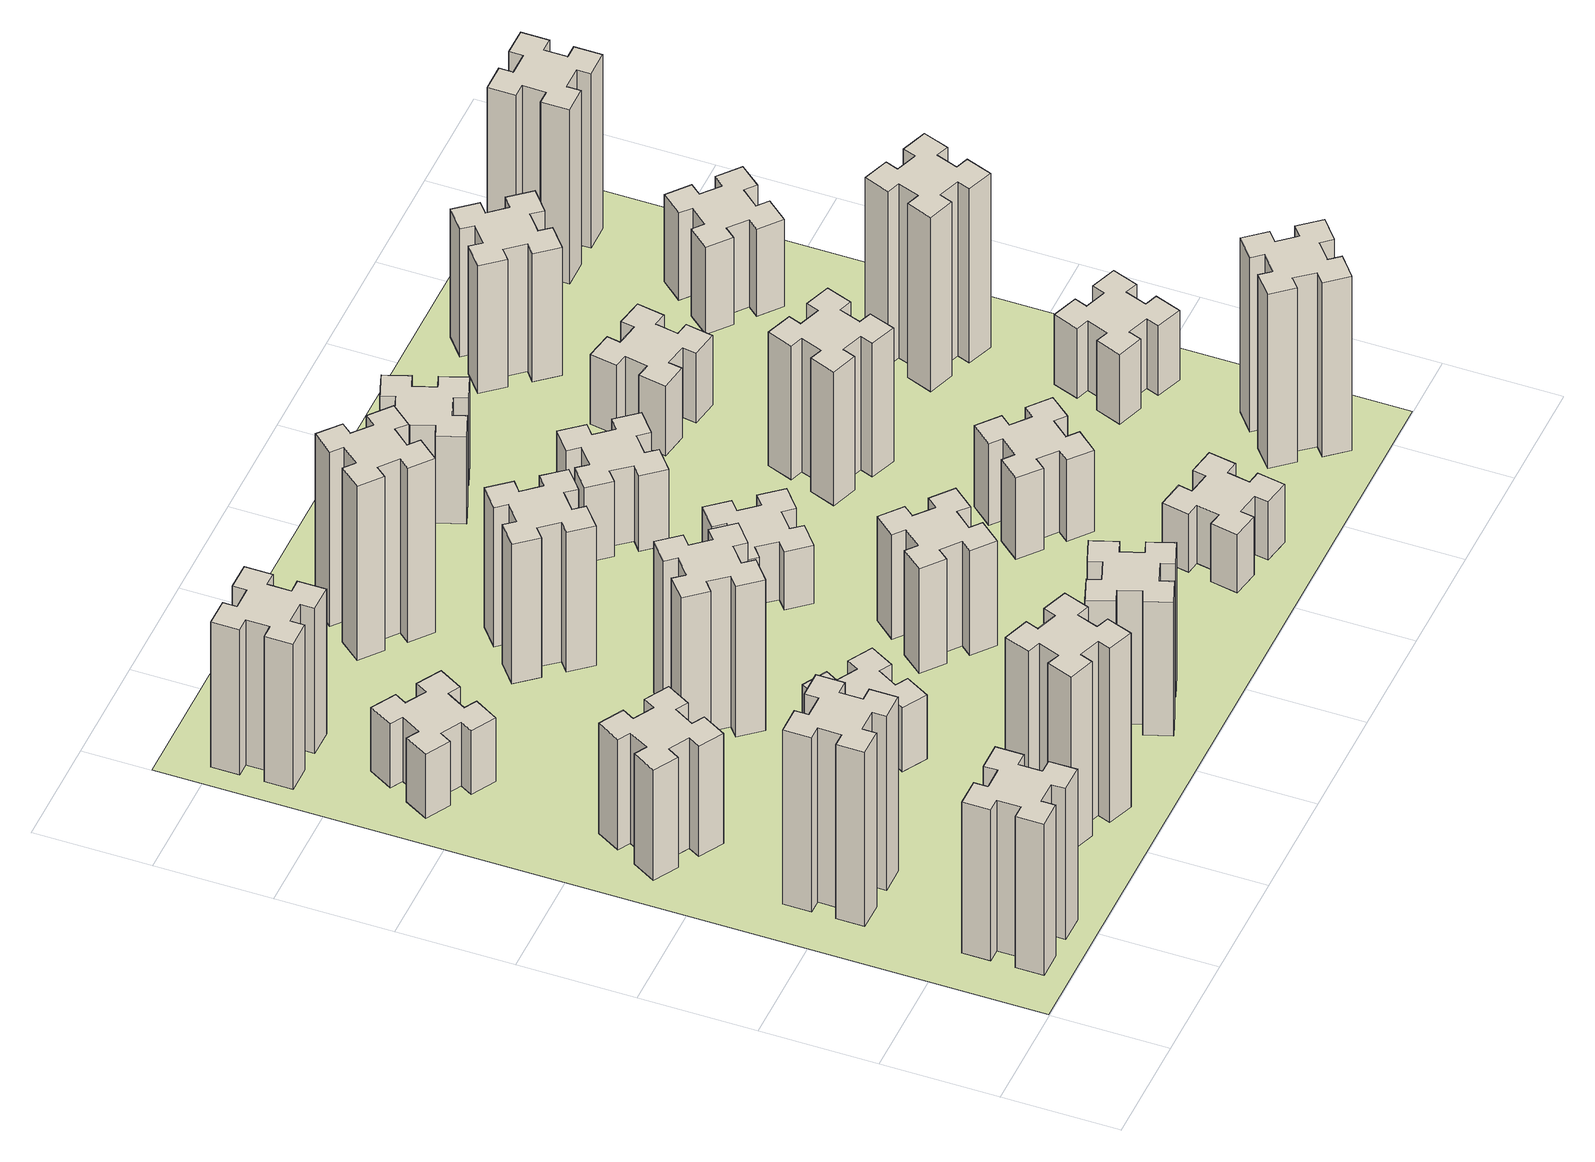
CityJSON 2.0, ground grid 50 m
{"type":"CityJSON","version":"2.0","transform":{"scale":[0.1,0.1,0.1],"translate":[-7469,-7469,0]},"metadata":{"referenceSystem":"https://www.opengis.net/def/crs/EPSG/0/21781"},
"CityObjects":{
"building1":{"type":"Building","attributes":{"class":"1000","function":"1000","usage":"1000","yearOfConstruction":2016,"roofType":"1000","measuredHeight":78,"storeysAboveGround":30,"storeysBelowGround":0},"geometry":[{"type":"Solid","lod":"1","boundaries":[[[[0,1,2,3,4,5,6,7,8,9,10,11,12,13,14,15,16,17,18,19]],[[17,16,20,21]],[[16,15,22,20]],[[15,14,23,22]],[[14,13,24,23]],[[13,12,25,24]],[[12,11,26,25]],[[11,10,27,26]],[[10,9,28,27]],[[9,8,29,28]],[[8,7,30,29]],[[7,6,31,30]],[[6,5,32,31]],[[5,4,33,32]],[[4,3,34,33]],[[3,2,35,34]],[[2,1,36,35]],[[1,0,37,36]],[[0,19,38,37]],[[19,18,39,38]],[[18,17,21,39]],[[24,25,26,27,28,29,30,31,32,33,34,35,36,37,38,39,21,20,22,23]]]]}]},
"building2":{"type":"Building","attributes":{"class":"1000","function":"1000","usage":"1000","yearOfConstruction":2016,"roofType":"1000","measuredHeight":90,"storeysAboveGround":30,"storeysBelowGround":0},"geometry":[{"type":"Solid","lod":"1","boundaries":[[[[40,41,42,43,44,45,46,47,48,49,50,51,52,53,54,55,56,57,58,59]],[[57,56,60,61]],[[56,55,62,60]],[[55,54,63,62]],[[54,53,64,63]],[[53,52,65,64]],[[52,51,66,65]],[[51,50,67,66]],[[50,49,68,67]],[[49,48,69,68]],[[48,47,70,69]],[[47,46,71,70]],[[46,45,72,71]],[[45,44,73,72]],[[44,43,74,73]],[[43,42,75,74]],[[42,41,76,75]],[[41,40,77,76]],[[40,59,78,77]],[[59,58,79,78]],[[58,57,61,79]],[[64,65,66,67,68,69,70,71,72,73,74,75,76,77,78,79,61,60,62,63]]]]}]},
"building3":{"type":"Building","attributes":{"class":"1000","function":"1000","usage":"1000","yearOfConstruction":2016,"roofType":"1000","measuredHeight":57,"storeysAboveGround":30,"storeysBelowGround":0},"geometry":[{"type":"Solid","lod":"1","boundaries":[[[[80,81,82,83,84,85,86,87,88,89,90,91,92,93,94,95,96,97,98,99]],[[97,96,100,101]],[[96,95,102,100]],[[95,94,103,102]],[[94,93,104,103]],[[93,92,105,104]],[[92,91,106,105]],[[91,90,107,106]],[[90,89,108,107]],[[89,88,109,108]],[[88,87,110,109]],[[87,86,111,110]],[[86,85,112,111]],[[85,84,113,112]],[[84,83,114,113]],[[83,82,115,114]],[[82,81,116,115]],[[81,80,117,116]],[[80,99,118,117]],[[99,98,119,118]],[[98,97,101,119]],[[104,105,106,107,108,109,110,111,112,113,114,115,116,117,118,119,101,100,102,103]]]]}]},
"building4":{"type":"Building","attributes":{"class":"1000","function":"1000","usage":"1000","yearOfConstruction":2016,"roofType":"1000","measuredHeight":33,"storeysAboveGround":30,"storeysBelowGround":0},"geometry":[{"type":"Solid","lod":"1","boundaries":[[[[120,121,122,123,124,125,126,127,128,129,130,131,132,133,134,135,136,137,138,139]],[[137,136,140,141]],[[136,135,142,140]],[[135,134,143,142]],[[134,133,144,143]],[[133,132,145,144]],[[132,131,146,145]],[[131,130,147,146]],[[130,129,148,147]],[[129,128,149,148]],[[128,127,150,149]],[[127,126,151,150]],[[126,125,152,151]],[[125,124,153,152]],[[124,123,154,153]],[[123,122,155,154]],[[122,121,156,155]],[[121,120,157,156]],[[120,139,158,157]],[[139,138,159,158]],[[138,137,141,159]],[[144,145,146,147,148,149,150,151,152,153,154,155,156,157,158,159,141,140,142,143]]]]}]},
"building5":{"type":"Building","attributes":{"class":"1000","function":"1000","usage":"1000","yearOfConstruction":2016,"roofType":"1000","measuredHeight":90,"storeysAboveGround":30,"storeysBelowGround":0},"geometry":[{"type":"Solid","lod":"1","boundaries":[[[[160,161,162,163,164,165,166,167,168,169,170,171,172,173,174,175,176,177,178,179]],[[177,176,180,181]],[[176,175,182,180]],[[175,174,183,182]],[[174,173,184,183]],[[173,172,185,184]],[[172,171,186,185]],[[171,170,187,186]],[[170,169,188,187]],[[169,168,189,188]],[[168,167,190,189]],[[167,166,191,190]],[[166,165,192,191]],[[165,164,193,192]],[[164,163,194,193]],[[163,162,195,194]],[[162,161,196,195]],[[161,160,197,196]],[[160,179,198,197]],[[179,178,199,198]],[[178,177,181,199]],[[184,185,186,187,188,189,190,191,192,193,194,195,196,197,198,199,181,180,182,183]]]]}]},
"building6":{"type":"Building","attributes":{"class":"1000","function":"1000","usage":"1000","yearOfConstruction":2016,"roofType":"1000","measuredHeight":75,"storeysAboveGround":30,"storeysBelowGround":0},"geometry":[{"type":"Solid","lod":"1","boundaries":[[[[200,201,202,203,204,205,206,207,208,209,210,211,212,213,214,215,216,217,218,219]],[[217,216,220,221]],[[216,215,222,220]],[[215,214,223,222]],[[214,213,224,223]],[[213,212,225,224]],[[212,211,226,225]],[[211,210,227,226]],[[210,209,228,227]],[[209,208,229,228]],[[208,207,230,229]],[[207,206,231,230]],[[206,205,232,231]],[[205,204,233,232]],[[204,203,234,233]],[[203,202,235,234]],[[202,201,236,235]],[[201,200,237,236]],[[200,219,238,237]],[[219,218,239,238]],[[218,217,221,239]],[[224,225,226,227,228,229,230,231,232,233,234,235,236,237,238,239,221,220,222,223]]]]}]},
"building7":{"type":"Building","attributes":{"class":"1000","function":"1000","usage":"1000","yearOfConstruction":2016,"roofType":"1000","measuredHeight":33,"storeysAboveGround":30,"storeysBelowGround":0},"geometry":[{"type":"Solid","lod":"1","boundaries":[[[[240,241,242,243,244,245,246,247,248,249,250,251,252,253,254,255,256,257,258,259]],[[257,256,260,261]],[[256,255,262,260]],[[255,254,263,262]],[[254,253,264,263]],[[253,252,265,264]],[[252,251,266,265]],[[251,250,267,266]],[[250,249,268,267]],[[249,248,269,268]],[[248,247,270,269]],[[247,246,271,270]],[[246,245,272,271]],[[245,244,273,272]],[[244,243,274,273]],[[243,242,275,274]],[[242,241,276,275]],[[241,240,277,276]],[[240,259,278,277]],[[259,258,279,278]],[[258,257,261,279]],[[264,265,266,267,268,269,270,271,272,273,274,275,276,277,278,279,261,260,262,263]]]]}]},
"building8":{"type":"Building","attributes":{"class":"1000","function":"1000","usage":"1000","yearOfConstruction":2016,"roofType":"1000","measuredHeight":78,"storeysAboveGround":30,"storeysBelowGround":0},"geometry":[{"type":"Solid","lod":"1","boundaries":[[[[280,281,282,283,284,285,286,287,288,289,290,291,292,293,294,295,296,297,298,299]],[[297,296,300,301]],[[296,295,302,300]],[[295,294,303,302]],[[294,293,304,303]],[[293,292,305,304]],[[292,291,306,305]],[[291,290,307,306]],[[290,289,308,307]],[[289,288,309,308]],[[288,287,310,309]],[[287,286,311,310]],[[286,285,312,311]],[[285,284,313,312]],[[284,283,314,313]],[[283,282,315,314]],[[282,281,316,315]],[[281,280,317,316]],[[280,299,318,317]],[[299,298,319,318]],[[298,297,301,319]],[[304,305,306,307,308,309,310,311,312,313,314,315,316,317,318,319,301,300,302,303]]]]}]},
"building9":{"type":"Building","attributes":{"class":"1000","function":"1000","usage":"1000","yearOfConstruction":2016,"roofType":"1000","measuredHeight":69,"storeysAboveGround":30,"storeysBelowGround":0},"geometry":[{"type":"Solid","lod":"1","boundaries":[[[[320,321,322,323,324,325,326,327,328,329,330,331,332,333,334,335,336,337,338,339]],[[337,336,340,341]],[[336,335,342,340]],[[335,334,343,342]],[[334,333,344,343]],[[333,332,345,344]],[[332,331,346,345]],[[331,330,347,346]],[[330,329,348,347]],[[329,328,349,348]],[[328,327,350,349]],[[327,326,351,350]],[[326,325,352,351]],[[325,324,353,352]],[[324,323,354,353]],[[323,322,355,354]],[[322,321,356,355]],[[321,320,357,356]],[[320,339,358,357]],[[339,338,359,358]],[[338,337,341,359]],[[344,345,346,347,348,349,350,351,352,353,354,355,356,357,358,359,341,340,342,343]]]]}]},
"building10":{"type":"Building","attributes":{"class":"1000","function":"1000","usage":"1000","yearOfConstruction":2016,"roofType":"1000","measuredHeight":72,"storeysAboveGround":30,"storeysBelowGround":0},"geometry":[{"type":"Solid","lod":"1","boundaries":[[[[360,361,362,363,364,365,366,367,368,369,370,371,372,373,374,375,376,377,378,379]],[[377,376,380,381]],[[376,375,382,380]],[[375,374,383,382]],[[374,373,384,383]],[[373,372,385,384]],[[372,371,386,385]],[[371,370,387,386]],[[370,369,388,387]],[[369,368,389,388]],[[368,367,390,389]],[[367,366,391,390]],[[366,365,392,391]],[[365,364,393,392]],[[364,363,394,393]],[[363,362,395,394]],[[362,361,396,395]],[[361,360,397,396]],[[360,379,398,397]],[[379,378,399,398]],[[378,377,381,399]],[[384,385,386,387,388,389,390,391,392,393,394,395,396,397,398,399,381,380,382,383]]]]}]},
"building11":{"type":"Building","attributes":{"class":"1000","function":"1000","usage":"1000","yearOfConstruction":2016,"roofType":"1000","measuredHeight":90,"storeysAboveGround":30,"storeysBelowGround":0},"geometry":[{"type":"Solid","lod":"1","boundaries":[[[[400,401,402,403,404,405,406,407,408,409,410,411,412,413,414,415,416,417,418,419]],[[417,416,420,421]],[[416,415,422,420]],[[415,414,423,422]],[[414,413,424,423]],[[413,412,425,424]],[[412,411,426,425]],[[411,410,427,426]],[[410,409,428,427]],[[409,408,429,428]],[[408,407,430,429]],[[407,406,431,430]],[[406,405,432,431]],[[405,404,433,432]],[[404,403,434,433]],[[403,402,435,434]],[[402,401,436,435]],[[401,400,437,436]],[[400,419,438,437]],[[419,418,439,438]],[[418,417,421,439]],[[424,425,426,427,428,429,430,431,432,433,434,435,436,437,438,439,421,420,422,423]]]]}]},
"building12":{"type":"Building","attributes":{"class":"1000","function":"1000","usage":"1000","yearOfConstruction":2016,"roofType":"1000","measuredHeight":54,"storeysAboveGround":30,"storeysBelowGround":0},"geometry":[{"type":"Solid","lod":"1","boundaries":[[[[440,441,442,443,444,445,446,447,448,449,450,451,452,453,454,455,456,457,458,459]],[[457,456,460,461]],[[456,455,462,460]],[[455,454,463,462]],[[454,453,464,463]],[[453,452,465,464]],[[452,451,466,465]],[[451,450,467,466]],[[450,449,468,467]],[[449,448,469,468]],[[448,447,470,469]],[[447,446,471,470]],[[446,445,472,471]],[[445,444,473,472]],[[444,443,474,473]],[[443,442,475,474]],[[442,441,476,475]],[[441,440,477,476]],[[440,459,478,477]],[[459,458,479,478]],[[458,457,461,479]],[[464,465,466,467,468,469,470,471,472,473,474,475,476,477,478,479,461,460,462,463]]]]}]},
"building13":{"type":"Building","attributes":{"class":"1000","function":"1000","usage":"1000","yearOfConstruction":2016,"roofType":"1000","measuredHeight":30,"storeysAboveGround":30,"storeysBelowGround":0},"geometry":[{"type":"Solid","lod":"1","boundaries":[[[[480,481,482,483,484,485,486,487,488,489,490,491,492,493,494,495,496,497,498,499]],[[497,496,500,501]],[[496,495,502,500]],[[495,494,503,502]],[[494,493,504,503]],[[493,492,505,504]],[[492,491,506,505]],[[491,490,507,506]],[[490,489,508,507]],[[489,488,509,508]],[[488,487,510,509]],[[487,486,511,510]],[[486,485,512,511]],[[485,484,513,512]],[[484,483,514,513]],[[483,482,515,514]],[[482,481,516,515]],[[481,480,517,516]],[[480,499,518,517]],[[499,498,519,518]],[[498,497,501,519]],[[504,505,506,507,508,509,510,511,512,513,514,515,516,517,518,519,501,500,502,503]]]]}]},
"building14":{"type":"Building","attributes":{"class":"1000","function":"1000","usage":"1000","yearOfConstruction":2016,"roofType":"1000","measuredHeight":39,"storeysAboveGround":30,"storeysBelowGround":0},"geometry":[{"type":"Solid","lod":"1","boundaries":[[[[520,521,522,523,524,525,526,527,528,529,530,531,532,533,534,535,536,537,538,539]],[[537,536,540,541]],[[536,535,542,540]],[[535,534,543,542]],[[534,533,544,543]],[[533,532,545,544]],[[532,531,546,545]],[[531,530,547,546]],[[530,529,548,547]],[[529,528,549,548]],[[528,527,550,549]],[[527,526,551,550]],[[526,525,552,551]],[[525,524,553,552]],[[524,523,554,553]],[[523,522,555,554]],[[522,521,556,555]],[[521,520,557,556]],[[520,539,558,557]],[[539,538,559,558]],[[538,537,541,559]],[[544,545,546,547,548,549,550,551,552,553,554,555,556,557,558,559,541,540,542,543]]]]}]},
"building15":{"type":"Building","attributes":{"class":"1000","function":"1000","usage":"1000","yearOfConstruction":2016,"roofType":"1000","measuredHeight":30,"storeysAboveGround":30,"storeysBelowGround":0},"geometry":[{"type":"Solid","lod":"1","boundaries":[[[[560,561,562,563,564,565,566,567,568,569,570,571,572,573,574,575,576,577,578,579]],[[577,576,580,581]],[[576,575,582,580]],[[575,574,583,582]],[[574,573,584,583]],[[573,572,585,584]],[[572,571,586,585]],[[571,570,587,586]],[[570,569,588,587]],[[569,568,589,588]],[[568,567,590,589]],[[567,566,591,590]],[[566,565,592,591]],[[565,564,593,592]],[[564,563,594,593]],[[563,562,595,594]],[[562,561,596,595]],[[561,560,597,596]],[[560,579,598,597]],[[579,578,599,598]],[[578,577,581,599]],[[584,585,586,587,588,589,590,591,592,593,594,595,596,597,598,599,581,580,582,583]]]]}]},
"building16":{"type":"Building","attributes":{"class":"1000","function":"1000","usage":"1000","yearOfConstruction":2016,"roofType":"1000","measuredHeight":45,"storeysAboveGround":30,"storeysBelowGround":0},"geometry":[{"type":"Solid","lod":"1","boundaries":[[[[600,601,602,603,604,605,606,607,608,609,610,611,612,613,614,615,616,617,618,619]],[[617,616,620,621]],[[616,615,622,620]],[[615,614,623,622]],[[614,613,624,623]],[[613,612,625,624]],[[612,611,626,625]],[[611,610,627,626]],[[610,609,628,627]],[[609,608,629,628]],[[608,607,630,629]],[[607,606,631,630]],[[606,605,632,631]],[[605,604,633,632]],[[604,603,634,633]],[[603,602,635,634]],[[602,601,636,635]],[[601,600,637,636]],[[600,619,638,637]],[[619,618,639,638]],[[618,617,621,639]],[[624,625,626,627,628,629,630,631,632,633,634,635,636,637,638,639,621,620,622,623]]]]}]},
"building17":{"type":"Building","attributes":{"class":"1000","function":"1000","usage":"1000","yearOfConstruction":2016,"roofType":"1000","measuredHeight":42,"storeysAboveGround":30,"storeysBelowGround":0},"geometry":[{"type":"Solid","lod":"1","boundaries":[[[[640,641,642,643,644,645,646,647,648,649,650,651,652,653,654,655,656,657,658,659]],[[657,656,660,661]],[[656,655,662,660]],[[655,654,663,662]],[[654,653,664,663]],[[653,652,665,664]],[[652,651,666,665]],[[651,650,667,666]],[[650,649,668,667]],[[649,648,669,668]],[[648,647,670,669]],[[647,646,671,670]],[[646,645,672,671]],[[645,644,673,672]],[[644,643,674,673]],[[643,642,675,674]],[[642,641,676,675]],[[641,640,677,676]],[[640,659,678,677]],[[659,658,679,678]],[[658,657,661,679]],[[664,665,666,667,668,669,670,671,672,673,674,675,676,677,678,679,661,660,662,663]]]]}]},
"building18":{"type":"Building","attributes":{"class":"1000","function":"1000","usage":"1000","yearOfConstruction":2016,"roofType":"1000","measuredHeight":69,"storeysAboveGround":30,"storeysBelowGround":0},"geometry":[{"type":"Solid","lod":"1","boundaries":[[[[680,681,682,683,684,685,686,687,688,689,690,691,692,693,694,695,696,697,698,699]],[[697,696,700,701]],[[696,695,702,700]],[[695,694,703,702]],[[694,693,704,703]],[[693,692,705,704]],[[692,691,706,705]],[[691,690,707,706]],[[690,689,708,707]],[[689,688,709,708]],[[688,687,710,709]],[[687,686,711,710]],[[686,685,712,711]],[[685,684,713,712]],[[684,683,714,713]],[[683,682,715,714]],[[682,681,716,715]],[[681,680,717,716]],[[680,699,718,717]],[[699,698,719,718]],[[698,697,701,719]],[[704,705,706,707,708,709,710,711,712,713,714,715,716,717,718,719,701,700,702,703]]]]}]},
"building19":{"type":"Building","attributes":{"class":"1000","function":"1000","usage":"1000","yearOfConstruction":2016,"roofType":"1000","measuredHeight":36,"storeysAboveGround":30,"storeysBelowGround":0},"geometry":[{"type":"Solid","lod":"1","boundaries":[[[[720,721,722,723,724,725,726,727,728,729,730,731,732,733,734,735,736,737,738,739]],[[737,736,740,741]],[[736,735,742,740]],[[735,734,743,742]],[[734,733,744,743]],[[733,732,745,744]],[[732,731,746,745]],[[731,730,747,746]],[[730,729,748,747]],[[729,728,749,748]],[[728,727,750,749]],[[727,726,751,750]],[[726,725,752,751]],[[725,724,753,752]],[[724,723,754,753]],[[723,722,755,754]],[[722,721,756,755]],[[721,720,757,756]],[[720,739,758,757]],[[739,738,759,758]],[[738,737,741,759]],[[744,745,746,747,748,749,750,751,752,753,754,755,756,757,758,759,741,740,742,743]]]]}]},
"building20":{"type":"Building","attributes":{"class":"1000","function":"1000","usage":"1000","yearOfConstruction":2016,"roofType":"1000","measuredHeight":90,"storeysAboveGround":30,"storeysBelowGround":0},"geometry":[{"type":"Solid","lod":"1","boundaries":[[[[760,761,762,763,764,765,766,767,768,769,770,771,772,773,774,775,776,777,778,779]],[[777,776,780,781]],[[776,775,782,780]],[[775,774,783,782]],[[774,773,784,783]],[[773,772,785,784]],[[772,771,786,785]],[[771,770,787,786]],[[770,769,788,787]],[[769,768,789,788]],[[768,767,790,789]],[[767,766,791,790]],[[766,765,792,791]],[[765,764,793,792]],[[764,763,794,793]],[[763,762,795,794]],[[762,761,796,795]],[[761,760,797,796]],[[760,779,798,797]],[[779,778,799,798]],[[778,777,781,799]],[[784,785,786,787,788,789,790,791,792,793,794,795,796,797,798,799,781,780,782,783]]]]}]},
"building21":{"type":"Building","attributes":{"class":"1000","function":"1000","usage":"1000","yearOfConstruction":2016,"roofType":"1000","measuredHeight":66,"storeysAboveGround":30,"storeysBelowGround":0},"geometry":[{"type":"Solid","lod":"1","boundaries":[[[[800,801,802,803,804,805,806,807,808,809,810,811,812,813,814,815,816,817,818,819]],[[817,816,820,821]],[[816,815,822,820]],[[815,814,823,822]],[[814,813,824,823]],[[813,812,825,824]],[[812,811,826,825]],[[811,810,827,826]],[[810,809,828,827]],[[809,808,829,828]],[[808,807,830,829]],[[807,806,831,830]],[[806,805,832,831]],[[805,804,833,832]],[[804,803,834,833]],[[803,802,835,834]],[[802,801,836,835]],[[801,800,837,836]],[[800,819,838,837]],[[819,818,839,838]],[[818,817,821,839]],[[824,825,826,827,828,829,830,831,832,833,834,835,836,837,838,839,821,820,822,823]]]]}]},
"building22":{"type":"Building","attributes":{"class":"1000","function":"1000","usage":"1000","yearOfConstruction":2016,"roofType":"1000","measuredHeight":36,"storeysAboveGround":30,"storeysBelowGround":0},"geometry":[{"type":"Solid","lod":"1","boundaries":[[[[840,841,842,843,844,845,846,847,848,849,850,851,852,853,854,855,856,857,858,859]],[[857,856,860,861]],[[856,855,862,860]],[[855,854,863,862]],[[854,853,864,863]],[[853,852,865,864]],[[852,851,866,865]],[[851,850,867,866]],[[850,849,868,867]],[[849,848,869,868]],[[848,847,870,869]],[[847,846,871,870]],[[846,845,872,871]],[[845,844,873,872]],[[844,843,874,873]],[[843,842,875,874]],[[842,841,876,875]],[[841,840,877,876]],[[840,859,878,877]],[[859,858,879,878]],[[858,857,861,879]],[[864,865,866,867,868,869,870,871,872,873,874,875,876,877,878,879,861,860,862,863]]]]}]},
"building23":{"type":"Building","attributes":{"class":"1000","function":"1000","usage":"1000","yearOfConstruction":2016,"roofType":"1000","measuredHeight":90,"storeysAboveGround":30,"storeysBelowGround":0},"geometry":[{"type":"Solid","lod":"1","boundaries":[[[[880,881,882,883,884,885,886,887,888,889,890,891,892,893,894,895,896,897,898,899]],[[897,896,900,901]],[[896,895,902,900]],[[895,894,903,902]],[[894,893,904,903]],[[893,892,905,904]],[[892,891,906,905]],[[891,890,907,906]],[[890,889,908,907]],[[889,888,909,908]],[[888,887,910,909]],[[887,886,911,910]],[[886,885,912,911]],[[885,884,913,912]],[[884,883,914,913]],[[883,882,915,914]],[[882,881,916,915]],[[881,880,917,916]],[[880,899,918,917]],[[899,898,919,918]],[[898,897,901,919]],[[904,905,906,907,908,909,910,911,912,913,914,915,916,917,918,919,901,900,902,903]]]]}]},
"building24":{"type":"Building","attributes":{"class":"1000","function":"1000","usage":"1000","yearOfConstruction":2016,"roofType":"1000","measuredHeight":45,"storeysAboveGround":30,"storeysBelowGround":0},"geometry":[{"type":"Solid","lod":"1","boundaries":[[[[920,921,922,923,924,925,926,927,928,929,930,931,932,933,934,935,936,937,938,939]],[[937,936,940,941]],[[936,935,942,940]],[[935,934,943,942]],[[934,933,944,943]],[[933,932,945,944]],[[932,931,946,945]],[[931,930,947,946]],[[930,929,948,947]],[[929,928,949,948]],[[928,927,950,949]],[[927,926,951,950]],[[926,925,952,951]],[[925,924,953,952]],[[924,923,954,953]],[[923,922,955,954]],[[922,921,956,955]],[[921,920,957,956]],[[920,939,958,957]],[[939,938,959,958]],[[938,937,941,959]],[[944,945,946,947,948,949,950,951,952,953,954,955,956,957,958,959,941,940,942,943]]]]}]},
"building25":{"type":"Building","attributes":{"class":"1000","function":"1000","usage":"1000","yearOfConstruction":2016,"roofType":"1000","measuredHeight":90,"storeysAboveGround":30,"storeysBelowGround":0},"geometry":[{"type":"Solid","lod":"1","boundaries":[[[[960,961,962,963,964,965,966,967,968,969,970,971,972,973,974,975,976,977,978,979]],[[977,976,980,981]],[[976,975,982,980]],[[975,974,983,982]],[[974,973,984,983]],[[973,972,985,984]],[[972,971,986,985]],[[971,970,987,986]],[[970,969,988,987]],[[969,968,989,988]],[[968,967,990,989]],[[967,966,991,990]],[[966,965,992,991]],[[965,964,993,992]],[[964,963,994,993]],[[963,962,995,994]],[[962,961,996,995]],[[961,960,997,996]],[[960,979,998,997]],[[979,978,999,998]],[[978,977,981,999]],[[984,985,986,987,988,989,990,991,992,993,994,995,996,997,998,999,981,980,982,983]]]]}]},
"landuse1":{"type":"LandUse","attributes":{"name":"plot1","function":"1010"},"geometry":[{"type":"MultiSurface","lod":"1","boundaries":[[[1000,1001,1002,1003]]]}]}
},
"vertices":[
[265,325,0],[265,225,0],[205,225,0],[205,105,0],[325,105,0],[325,165,0],[425,165,0],[425,105,0],[545,105,0],[545,225,0],[485,225,0],[485,325,0],[545,325,0],[545,445,0],[425,445,0],[425,385,0],[325,385,0],[325,445,0],[205,445,0],[205,325,0],[325,385,780],[325,445,780],[425,385,780],[425,445,780],[545,445,780],[545,325,780],[485,325,780],[485,225,780],[545,225,780],[545,105,780],[425,105,780],[425,165,780],[325,165,780],[325,105,780],[205,105,780],[205,225,780],[265,225,780],[265,325,780],[205,325,780],[205,445,780],
[265,1065,0],[265,965,0],[205,965,0],[205,845,0],[325,845,0],[325,905,0],[425,905,0],[425,845,0],[545,845,0],[545,965,0],[485,965,0],[485,1065,0],[545,1065,0],[545,1185,0],[425,1185,0],[425,1125,0],[325,1125,0],[325,1185,0],[205,1185,0],[205,1065,0],[325,1125,900],[325,1185,900],[425,1125,900],[425,1185,900],[545,1185,900],[545,1065,900],[485,1065,900],[485,965,900],[545,965,900],[545,845,900],[425,845,900],[425,905,900],[325,905,900],[325,845,900],[205,845,900],[205,965,900],[265,965,900],[265,1065,900],[205,1065,900],[205,1185,900],
[474,1826,0],[387,1876,0],[417,1928,0],[313,1988,0],[253,1884,0],[305,1854,0],[255,1767,0],[203,1797,0],[143,1693,0],[247,1633,0],[277,1685,0],[364,1635,0],[334,1583,0],[438,1523,0],[498,1627,0],[446,1657,0],[496,1744,0],[548,1714,0],[608,1818,0],[504,1878,0],[496,1744,570],[548,1714,570],[446,1657,570],[498,1627,570],[438,1523,570],[334,1583,570],[364,1635,570],[277,1685,570],[247,1633,570],[143,1693,570],[203,1797,570],[255,1767,570],[305,1854,570],[253,1884,570],[313,1988,570],[417,1928,570],[387,1876,570],[474,1826,570],[504,1878,570],[608,1818,570],
[446,2597,0],[496,2684,0],[548,2654,0],[608,2758,0],[504,2818,0],[474,2766,0],[387,2816,0],[417,2868,0],[313,2928,0],[253,2824,0],[305,2794,0],[255,2707,0],[203,2737,0],[143,2633,0],[247,2573,0],[277,2625,0],[364,2575,0],[334,2523,0],[438,2463,0],[498,2567,0],[364,2575,330],[334,2523,330],[277,2625,330],[247,2573,330],[143,2633,330],[203,2737,330],[255,2707,330],[305,2794,330],[253,2824,330],[313,2928,330],[417,2868,330],[387,2816,330],[474,2766,330],[504,2818,330],[608,2758,330],[548,2654,330],[496,2684,330],[446,2597,330],[498,2567,330],[438,2463,330],
[1029,460,0],[995,366,0],[939,387,0],[897,274,0],[1010,233,0],[1031,289,0],[1125,255,0],[1104,199,0],[1217,157,0],[1258,270,0],[1202,291,0],[1236,385,0],[1292,364,0],[1333,477,0],[1220,518,0],[1200,462,0],[1106,496,0],[1127,552,0],[1014,593,0],[973,480,0],[1106,496,900],[1127,552,900],[1200,462,900],[1220,518,900],[1333,477,900],[1292,364,900],[1236,385,900],[1202,291,900],[1258,270,900],[1217,157,900],[1104,199,900],[1125,255,900],[1031,289,900],[1010,233,900],[897,274,900],[939,387,900],[995,366,900],[1029,460,900],[973,480,900],[1014,593,900],
[225,3225,0],[325,3225,0],[325,3165,0],[445,3165,0],[445,3285,0],[385,3285,0],[385,3385,0],[445,3385,0],[445,3505,0],[325,3505,0],[325,3445,0],[225,3445,0],[225,3505,0],[105,3505,0],[105,3385,0],[165,3385,0],[165,3285,0],[105,3285,0],[105,3165,0],[225,3165,0],[165,3285,750],[105,3285,750],[165,3385,750],[105,3385,750],[105,3505,750],[225,3505,750],[225,3445,750],[325,3445,750],[325,3505,750],[445,3505,750],[445,3385,750],[385,3385,750],[385,3285,750],[445,3285,750],[445,3165,750],[325,3165,750],[325,3225,750],[225,3225,750],[225,3165,750],[105,3165,750],
[1017,1145,0],[1104,1095,0],[1074,1043,0],[1178,983,0],[1238,1087,0],[1186,1117,0],[1236,1204,0],[1288,1174,0],[1348,1278,0],[1244,1338,0],[1214,1286,0],[1127,1336,0],[1157,1388,0],[1053,1448,0],[993,1344,0],[1045,1314,0],[995,1227,0],[943,1257,0],[883,1153,0],[987,1093,0],[995,1227,330],[943,1257,330],[1045,1314,330],[993,1344,330],[1053,1448,330],[1157,1388,330],[1127,1336,330],[1214,1286,330],[1244,1338,330],[1348,1278,330],[1288,1174,330],[1236,1204,330],[1186,1117,330],[1238,1087,330],[1178,983,330],[1074,1043,330],[1104,1095,330],[1017,1145,330],[987,1093,330],[883,1153,330],
[1083,1972,0],[1006,1907,0],[968,1953,0],[876,1876,0],[953,1784,0],[999,1823,0],[1063,1746,0],[1017,1708,0],[1094,1616,0],[1186,1693,0],[1148,1739,0],[1224,1803,0],[1263,1757,0],[1355,1834,0],[1278,1926,0],[1232,1888,0],[1167,1964,0],[1213,2003,0],[1136,2095,0],[1044,2018,0],[1167,1964,780],[1213,2003,780],[1232,1888,780],[1278,1926,780],[1355,1834,780],[1263,1757,780],[1224,1803,780],[1148,1739,780],[1186,1693,780],[1094,1616,780],[1017,1708,780],[1063,1746,780],[999,1823,780],[953,1784,780],[876,1876,780],[968,1953,780],[1006,1907,780],[1083,1972,780],[1044,2018,780],[1136,2095,780],
[1765,496,0],[1671,462,0],[1650,518,0],[1537,477,0],[1579,364,0],[1635,385,0],[1669,291,0],[1613,270,0],[1654,157,0],[1767,199,0],[1746,255,0],[1840,289,0],[1860,233,0],[1973,274,0],[1932,387,0],[1876,366,0],[1842,460,0],[1898,480,0],[1857,593,0],[1744,552,0],[1842,460,690],[1898,480,690],[1876,366,690],[1932,387,690],[1973,274,690],[1860,233,690],[1840,289,690],[1746,255,690],[1767,199,690],[1654,157,690],[1613,270,690],[1669,291,690],[1635,385,690],[1579,364,690],[1537,477,690],[1650,518,690],[1671,462,690],[1765,496,690],[1744,552,690],[1857,593,690],
[1099,2563,0],[1163,2486,0],[1117,2448,0],[1194,2356,0],[1286,2433,0],[1248,2479,0],[1324,2543,0],[1363,2497,0],[1455,2574,0],[1378,2666,0],[1332,2628,0],[1267,2704,0],[1313,2743,0],[1236,2835,0],[1144,2758,0],[1183,2712,0],[1106,2647,0],[1068,2693,0],[976,2616,0],[1053,2524,0],[1106,2647,720],[1068,2693,720],[1183,2712,720],[1144,2758,720],[1236,2835,720],[1313,2743,720],[1267,2704,720],[1332,2628,720],[1378,2666,720],[1455,2574,720],[1363,2497,720],[1324,2543,720],[1248,2479,720],[1286,2433,720],[1194,2356,720],[1117,2448,720],[1163,2486,720],[1099,2563,720],[1053,2524,720],[976,2616,720],
[1006,3183,0],[1083,3119,0],[1044,3073,0],[1136,2996,0],[1213,3088,0],[1167,3126,0],[1232,3203,0],[1278,3164,0],[1355,3256,0],[1263,3333,0],[1224,3287,0],[1148,3352,0],[1186,3398,0],[1094,3475,0],[1017,3383,0],[1063,3344,0],[999,3268,0],[953,3306,0],[876,3214,0],[968,3137,0],[999,3268,900],[953,3306,900],[1063,3344,900],[1017,3383,900],[1094,3475,900],[1186,3398,900],[1148,3352,900],[1224,3287,900],[1263,3333,900],[1355,3256,900],[1278,3164,900],[1232,3203,900],[1167,3126,900],[1213,3088,900],[1136,2996,900],[1044,3073,900],[1083,3119,900],[1006,3183,900],[968,3137,900],[876,3214,900],
[1746,1163,0],[1823,1099,0],[1784,1053,0],[1876,976,0],[1953,1068,0],[1907,1106,0],[1972,1183,0],[2018,1144,0],[2095,1236,0],[2003,1313,0],[1964,1267,0],[1888,1332,0],[1926,1378,0],[1834,1455,0],[1757,1363,0],[1803,1324,0],[1739,1248,0],[1693,1286,0],[1616,1194,0],[1708,1117,0],[1739,1248,540],[1693,1286,540],[1803,1324,540],[1757,1363,540],[1834,1455,540],[1926,1378,540],[1888,1332,540],[1964,1267,540],[2003,1313,540],[2095,1236,540],[2018,1144,540],[1972,1183,540],[1907,1106,540],[1953,1068,540],[1876,976,540],[1784,1053,540],[1823,1099,540],[1746,1163,540],[1708,1117,540],[1616,1194,540],
[1972,1988,0],[1907,2064,0],[1953,2103,0],[1876,2195,0],[1784,2118,0],[1823,2072,0],[1746,2007,0],[1708,2053,0],[1616,1976,0],[1693,1884,0],[1739,1923,0],[1803,1846,0],[1757,1808,0],[1834,1716,0],[1926,1793,0],[1888,1839,0],[1964,1903,0],[2003,1857,0],[2095,1934,0],[2018,2026,0],[1964,1903,300],[2003,1857,300],[1888,1839,300],[1926,1793,300],[1834,1716,300],[1757,1808,300],[1803,1846,300],[1739,1923,300],[1693,1884,300],[1616,1976,300],[1708,2053,300],[1746,2007,300],[1823,2072,300],[1784,2118,300],[1876,2195,300],[1953,2103,300],[1907,2064,300],[1972,1988,300],[2018,2026,300],[2095,1934,300],
[1988,2479,0],[2064,2543,0],[2103,2497,0],[2195,2574,0],[2118,2666,0],[2072,2628,0],[2007,2704,0],[2053,2743,0],[1976,2835,0],[1884,2758,0],[1923,2712,0],[1846,2647,0],[1808,2693,0],[1716,2616,0],[1793,2524,0],[1839,2563,0],[1903,2486,0],[1857,2448,0],[1934,2356,0],[2026,2433,0],[1903,2486,390],[1857,2448,390],[1839,2563,390],[1793,2524,390],[1716,2616,390],[1808,2693,390],[1846,2647,390],[1923,2712,390],[1884,2758,390],[1976,2835,390],[2053,2743,390],[2007,2704,390],[2072,2628,390],[2118,2666,390],[2195,2574,390],[2103,2497,390],[2064,2543,390],[1988,2479,390],[2026,2433,390],[1934,2356,390],
[2596,444,0],[2578,345,0],[2519,356,0],[2498,237,0],[2617,217,0],[2627,276,0],[2725,258,0],[2715,199,0],[2833,178,0],[2854,297,0],[2795,307,0],[2812,405,0],[2871,395,0],[2892,513,0],[2774,534,0],[2764,475,0],[2665,492,0],[2676,551,0],[2557,572,0],[2537,454,0],[2665,492,300],[2676,551,300],[2764,475,300],[2774,534,300],[2892,513,300],[2871,395,300],[2812,405,300],[2795,307,300],[2854,297,300],[2833,178,300],[2715,199,300],[2725,258,300],[2627,276,300],[2617,217,300],[2498,237,300],[2519,356,300],[2578,345,300],[2596,444,300],[2537,454,300],[2557,572,300],
[1846,3215,0],[1940,3249,0],[1960,3193,0],[2073,3234,0],[2032,3347,0],[1976,3326,0],[1942,3420,0],[1998,3440,0],[1957,3553,0],[1844,3512,0],[1865,3456,0],[1771,3422,0],[1750,3478,0],[1637,3437,0],[1679,3324,0],[1735,3345,0],[1769,3251,0],[1713,3230,0],[1754,3117,0],[1867,3159,0],[1769,3251,450],[1713,3230,450],[1735,3345,450],[1679,3324,450],[1637,3437,450],[1750,3478,450],[1771,3422,450],[1865,3456,450],[1844,3512,450],[1957,3553,450],[1998,3440,450],[1942,3420,450],[1976,3326,450],[2032,3347,450],[2073,3234,450],[1960,3193,450],[1940,3249,450],[1846,3215,450],[1867,3159,450],[1754,3117,450],
[2647,1006,0],[2712,1083,0],[2758,1044,0],[2835,1136,0],[2743,1213,0],[2704,1167,0],[2628,1232,0],[2666,1278,0],[2574,1355,0],[2497,1263,0],[2543,1224,0],[2479,1148,0],[2433,1186,0],[2356,1094,0],[2448,1017,0],[2486,1063,0],[2563,999,0],[2524,953,0],[2616,876,0],[2693,968,0],[2563,999,420],[2524,953,420],[2486,1063,420],[2448,1017,420],[2356,1094,420],[2433,1186,420],[2479,1148,420],[2543,1224,420],[2497,1263,420],[2574,1355,420],[2666,1278,420],[2628,1232,420],[2704,1167,420],[2743,1213,420],[2835,1136,420],[2758,1044,420],[2712,1083,420],[2647,1006,420],[2693,968,420],[2616,876,420],
[2682,1871,0],[2716,1965,0],[2772,1944,0],[2813,2057,0],[2700,2098,0],[2680,2042,0],[2586,2076,0],[2607,2132,0],[2494,2173,0],[2453,2060,0],[2509,2040,0],[2475,1946,0],[2419,1967,0],[2377,1854,0],[2490,1813,0],[2511,1869,0],[2605,1835,0],[2584,1779,0],[2697,1737,0],[2738,1850,0],[2605,1835,690],[2584,1779,690],[2511,1869,690],[2490,1813,690],[2377,1854,690],[2419,1967,690],[2475,1946,690],[2509,2040,690],[2453,2060,690],[2494,2173,690],[2607,2132,690],[2586,2076,690],[2680,2042,690],[2700,2098,690],[2813,2057,690],[2772,1944,690],[2716,1965,690],[2682,1871,690],[2738,1850,690],[2697,1737,690],
[2664,2795,0],[2565,2812,0],[2576,2871,0],[2457,2892,0],[2437,2774,0],[2496,2764,0],[2478,2665,0],[2419,2676,0],[2398,2557,0],[2517,2537,0],[2527,2596,0],[2625,2578,0],[2615,2519,0],[2733,2498,0],[2754,2617,0],[2695,2627,0],[2712,2725,0],[2771,2715,0],[2792,2833,0],[2674,2854,0],[2712,2725,360],[2771,2715,360],[2695,2627,360],[2754,2617,360],[2733,2498,360],[2615,2519,360],[2625,2578,360],[2527,2596,360],[2517,2537,360],[2398,2557,360],[2419,2676,360],[2478,2665,360],[2496,2764,360],[2437,2774,360],[2457,2892,360],[2576,2871,360],[2565,2812,360],[2664,2795,360],[2674,2854,360],[2792,2833,360],
[3468,259,0],[3544,323,0],[3583,277,0],[3675,354,0],[3598,446,0],[3552,408,0],[3487,484,0],[3533,523,0],[3456,615,0],[3364,538,0],[3403,492,0],[3326,427,0],[3288,473,0],[3196,396,0],[3273,304,0],[3319,343,0],[3383,266,0],[3337,228,0],[3414,136,0],[3506,213,0],[3383,266,900],[3337,228,900],[3319,343,900],[3273,304,900],[3196,396,900],[3288,473,900],[3326,427,900],[3403,492,900],[3364,538,900],[3456,615,900],[3533,523,900],[3487,484,900],[3552,408,900],[3598,446,900],[3675,354,900],[3583,277,900],[3544,323,900],[3468,259,900],[3506,213,900],[3414,136,900],
[2812,3368,0],[2747,3444,0],[2793,3483,0],[2716,3575,0],[2624,3498,0],[2663,3452,0],[2586,3387,0],[2548,3433,0],[2456,3356,0],[2533,3264,0],[2579,3303,0],[2643,3226,0],[2597,3188,0],[2674,3096,0],[2766,3173,0],[2728,3219,0],[2804,3283,0],[2843,3237,0],[2935,3314,0],[2858,3406,0],[2804,3283,660],[2843,3237,660],[2728,3219,660],[2766,3173,660],[2674,3096,660],[2597,3188,660],[2643,3226,660],[2579,3303,660],[2533,3264,660],[2456,3356,660],[2548,3433,660],[2586,3387,660],[2663,3452,660],[2624,3498,660],[2716,3575,660],[2793,3483,660],[2747,3444,660],[2812,3368,660],[2858,3406,660],[2935,3314,660],
[3351,1029,0],[3445,995,0],[3424,939,0],[3537,897,0],[3578,1010,0],[3522,1031,0],[3556,1125,0],[3612,1104,0],[3653,1217,0],[3540,1258,0],[3520,1202,0],[3426,1236,0],[3447,1292,0],[3334,1333,0],[3293,1220,0],[3349,1200,0],[3315,1106,0],[3259,1127,0],[3217,1014,0],[3330,973,0],[3315,1106,360],[3259,1127,360],[3349,1200,360],[3293,1220,360],[3334,1333,360],[3447,1292,360],[3426,1236,360],[3520,1202,360],[3540,1258,360],[3653,1217,360],[3612,1104,360],[3556,1125,360],[3522,1031,360],[3578,1010,360],[3537,897,360],[3424,939,360],[3445,995,360],[3351,1029,360],[3330,973,360],[3217,1014,360],
[3422,1771,0],[3456,1865,0],[3512,1844,0],[3553,1957,0],[3440,1998,0],[3420,1942,0],[3326,1976,0],[3347,2032,0],[3234,2073,0],[3193,1960,0],[3249,1940,0],[3215,1846,0],[3159,1867,0],[3117,1754,0],[3230,1713,0],[3251,1769,0],[3345,1735,0],[3324,1679,0],[3437,1637,0],[3478,1750,0],[3345,1735,900],[3324,1679,900],[3251,1769,900],[3230,1713,900],[3117,1754,900],[3159,1867,900],[3215,1846,900],[3249,1940,900],[3193,1960,900],[3234,2073,900],[3347,2032,900],[3326,1976,900],[3420,1942,900],[3440,1998,900],[3553,1957,900],[3512,1844,900],[3456,1865,900],[3422,1771,900],[3478,1750,900],[3437,1637,900],
[3444,2747,0],[3368,2812,0],[3406,2858,0],[3314,2935,0],[3237,2843,0],[3283,2804,0],[3219,2728,0],[3173,2766,0],[3096,2674,0],[3188,2597,0],[3226,2643,0],[3303,2579,0],[3264,2533,0],[3356,2456,0],[3433,2548,0],[3387,2586,0],[3452,2663,0],[3498,2624,0],[3575,2716,0],[3483,2793,0],[3452,2663,450],[3498,2624,450],[3387,2586,450],[3433,2548,450],[3356,2456,450],[3264,2533,450],[3303,2579,450],[3226,2643,450],[3188,2597,450],[3096,2674,450],[3173,2766,450],[3219,2728,450],[3283,2804,450],[3237,2843,450],[3314,2935,450],[3406,2858,450],[3368,2812,450],[3444,2747,450],[3483,2793,450],[3575,2716,450],
[3285,3325,0],[3385,3325,0],[3385,3265,0],[3505,3265,0],[3505,3385,0],[3445,3385,0],[3445,3485,0],[3505,3485,0],[3505,3605,0],[3385,3605,0],[3385,3545,0],[3285,3545,0],[3285,3605,0],[3165,3605,0],[3165,3485,0],[3225,3485,0],[3225,3385,0],[3165,3385,0],[3165,3265,0],[3285,3265,0],[3225,3385,900],[3165,3385,900],[3225,3485,900],[3165,3485,900],[3165,3605,900],[3285,3605,900],[3285,3545,900],[3385,3545,900],[3385,3605,900],[3505,3605,900],[3505,3485,900],[3445,3485,900],[3445,3385,900],[3505,3385,900],[3505,3265,900],[3385,3265,900],[3385,3325,900],[3285,3325,900],[3285,3265,900],[3165,3265,900],
[5,3705,0],[3705,3705,0],[3705,5,0],[5,5,0]
]}
